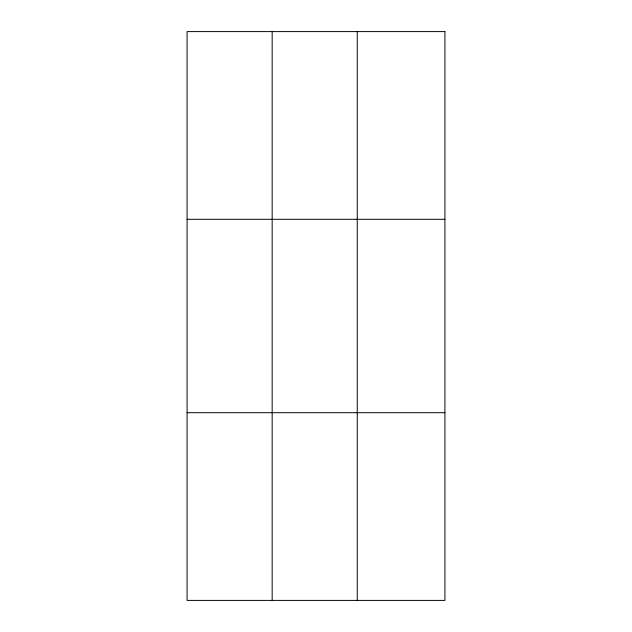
<?xml version="1.0" encoding="UTF-8"?>
<svg xmlns="http://www.w3.org/2000/svg" width="632" height="632" viewBox="0 0 632 632"><rect width="100%" height="100%" fill="white"/><g stroke="black" fill="none" stroke-linecap="round" stroke-linejoin="round"><path stroke-width="0.95" d="M272.171 600.4L272.171 31.6M357.254 600.4L357.254 31.6M187.088 219.304L444.912 219.304M187.088 412.696L444.912 412.696M444.912 31.6L444.912 600.4L187.088 600.4L187.088 31.6L444.912 31.6"/></g></svg>
